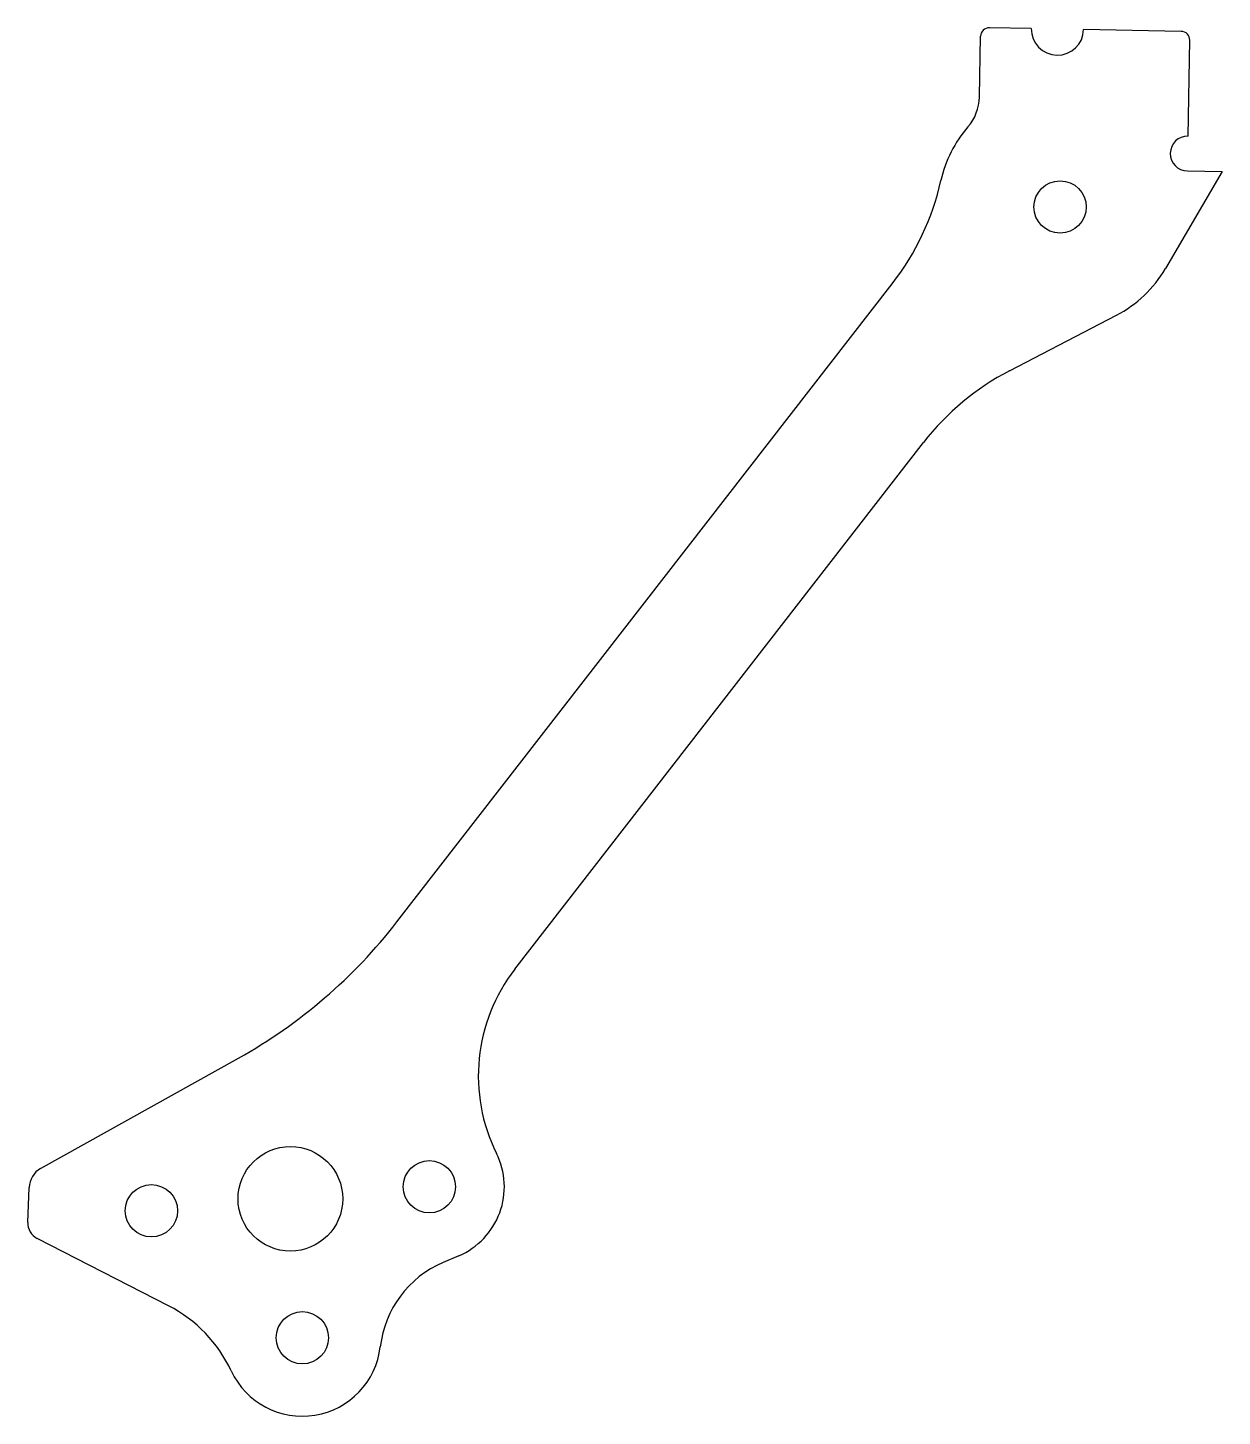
# Model space of a CAD drawing. Header units: millimetres. Extents: x -82.1 to -13.6, y -78.3 to 1.4.
import ezdxf

# ---------------------------------------------------------------- set-up
doc = ezdxf.new("R2010")
doc.units = ezdxf.units.MM
doc.layers.add('Sketch', color=7, linetype='CONTINUOUS')

msp = doc.modelspace()

# ---------------------------------------------------------------- linework, layer by layer
at = {"layer": 'Sketch'}
for p, q in [((-27.5179, -2.60726, 4.99999), (-27.4529, 0.86827, 4.99999)), ((-24.5441, 1.31397, 4.99999), (-26.9437, 1.35884, 4.99999)), ((-15.9456, 1.15321, 4.99999), (-21.5446, 1.25789, 4.99999)), ((-15.5579, -4.85509, 4.99999), (-15.455, 0.64395, 4.99999)), ((-13.5956, -6.89213, 4.99999), (-16.855, -12.4566, 4.99999)), ((-15.5952, -6.85474, 4.99999), (-13.5956, -6.89213, 4.99999)), ((-60.9211, -49.925, 4.99999), (-32.5152, -13.3179, 4.99999)), ((-25.7893, -18.3119, 4.99999), (-19.6669, -15.1298, 4.99999)), ((-54.1562, -52.6253, 4.99999), (-30.7224, -22.4258, 4.99999)), ((-81.3553, -64.0655, 4.99999), (-70.0033, -57.7305, 4.99999)), ((-82.0933, -67.1524, 4.99999), (-82.021, -65.1537, 4.99999)), ((-74.019, -71.945, 4.99999), (-81.5507, -68.0781, 4.99999)), ((-57.3722, -69.0677, 4.99999), (-58.2768, -69.4548, 4.99999))]:
    msp.add_line(p, q, dxfattribs=at)
for centre, radius in [((-22.8951, -8.91864), 1.5), ((-67.0346, -65.8019), 3), ((-59.0642, -65.1145), 1.5), ((-75.005, -66.4892), 1.5), ((-66.3473, -73.7723), 1.5)]:
    msp.add_circle(centre, radius, dxfattribs=at)
for centre, radius, start, end in [((-26.953, 0.858923, 4.99999), 0.5, 88.9289, 178.929), ((-23.0444, 1.28593, 4.99999), 1.5, 178.929, -1.07111), ((-15.955, 0.653297, 4.99999), 0.5, -1.07111, 88.9289), ((-30.2175, -2.55679, 4.99999), 2.7, -40.9849, -1.0711), ((-22.8951, -8.91864, 4.99999), 7, 139.015, 167.407), ((-15.5766, -5.85491, 4.99999), 1, 88.9289, -91.0711), ((-44.3659, -4.12221, 4.99999), 15, -37.8103, -12.5928), ((-22.8951, -8.91864, 4.99999), 7, -62.5373, -30.3597), ((-18.8717, -31.6215, 4.99999), 15, 117.463, 142.19), ((-84.6224, -31.5336, 4.99999), 30, -60.8364, -37.8103), ((-46.2557, -58.7558, 4.99999), 10, 142.19, -153.598), ((-59.0642, -65.1145, 4.99999), 4.3, -66.8287, 26.4019), ((-80.7218, -65.2007, 4.99999), 1.3, 119.164, 177.929), ((-81.0939, -67.1885, 4.99999), 1, 177.929, -117.177), ((-55.9159, -74.9708, 4.99999), 6, 113.171, 173.446), ((-77.6729, -79.0618, 4.99999), 8, 25.0344, 62.8231), ((-66.3473, -73.7723, 4.99999), 4.5, -154.966, -6.55423)]:
    msp.add_arc(centre, radius, start, end, dxfattribs=at)

doc.saveas('drawing.dxf')
